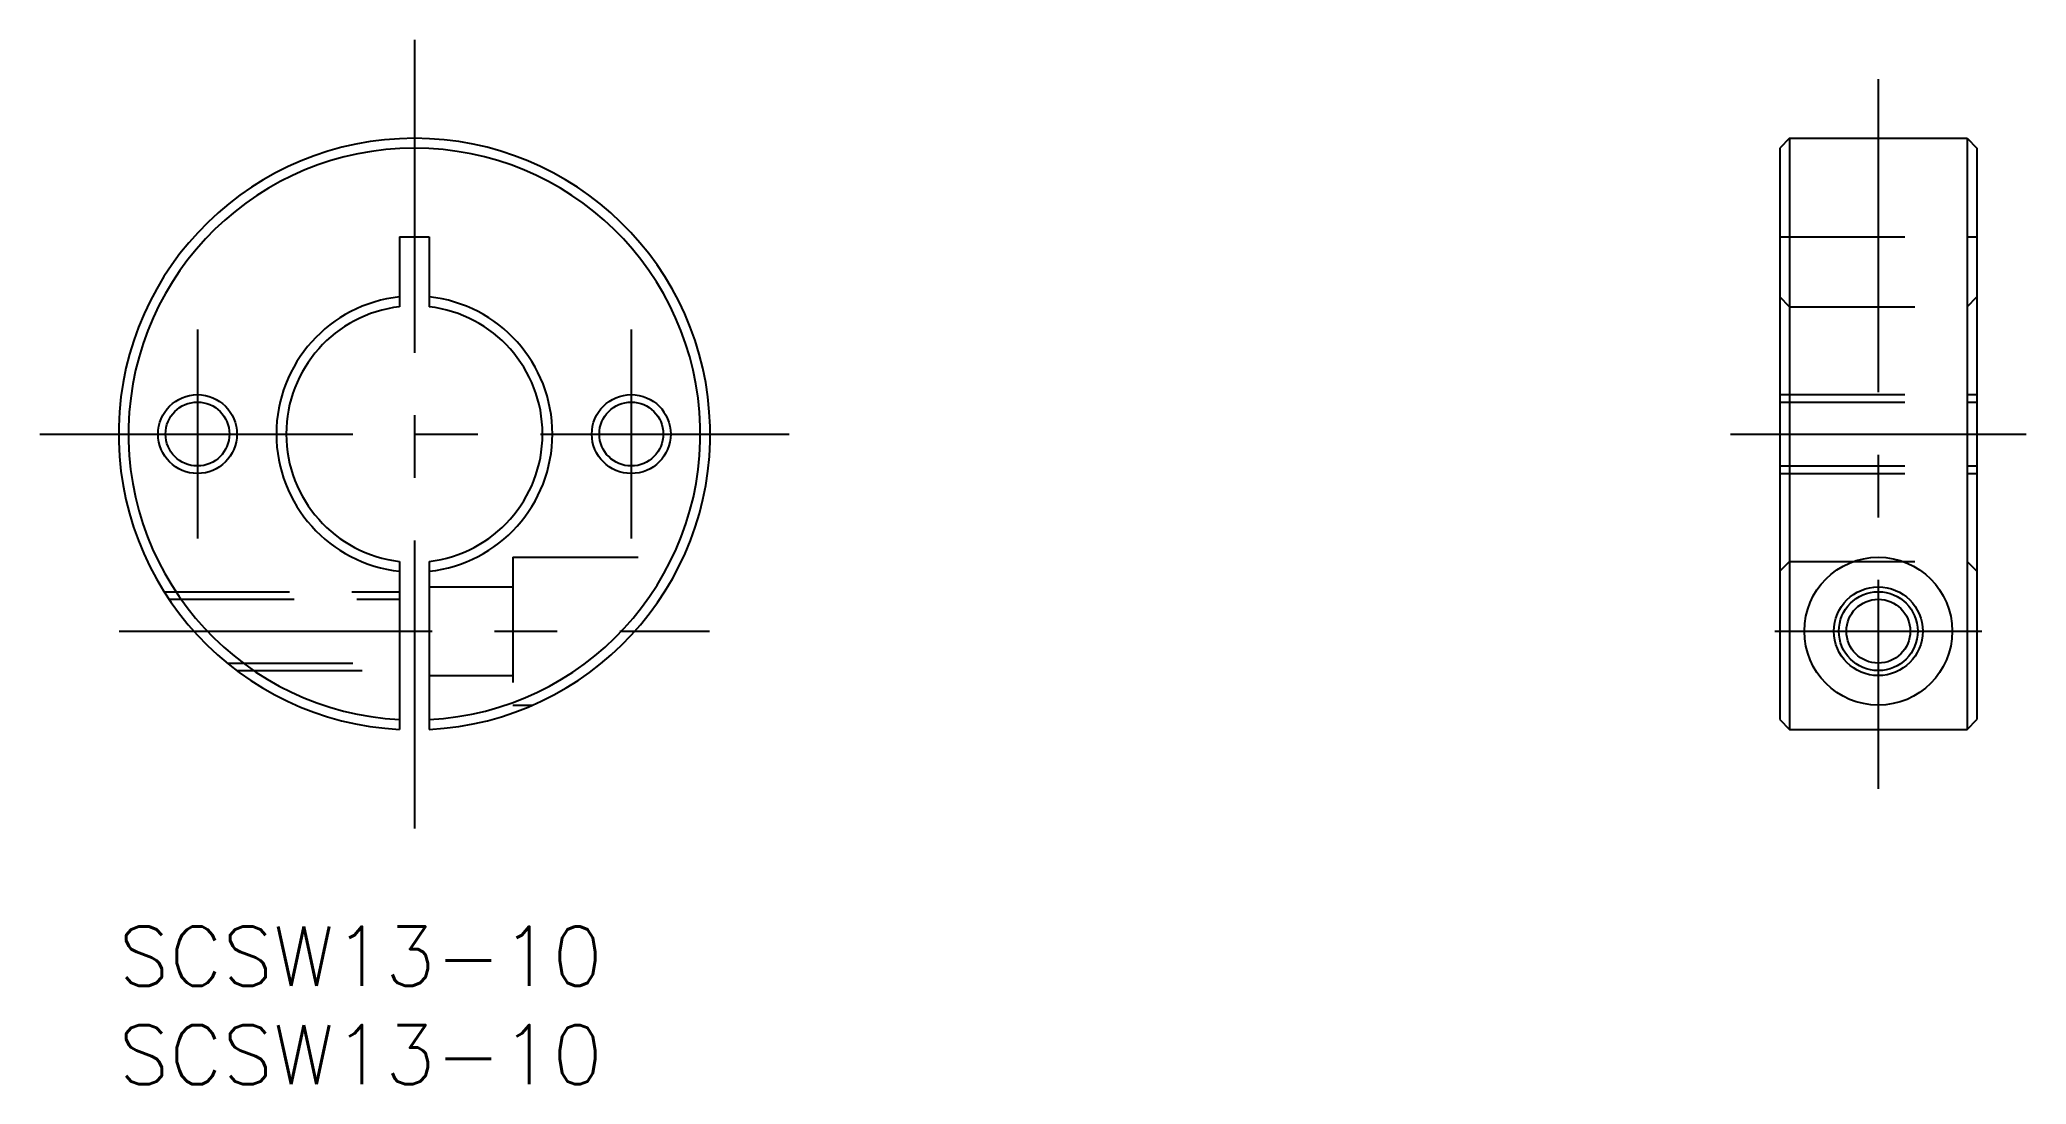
# Model space of a CAD drawing. Extents: x -4 to 97, y -8 to 45.
import ezdxf

# ---------------------------------------------------------------- set-up
doc = ezdxf.new("R2010")
doc.units = 0
doc.header["$LTSCALE"] = 0.5
doc.linetypes.add('CENTER', pattern=[50.8, 31.75, -6.35, 6.35, -6.35])
doc.linetypes.add('DASHED', pattern=[19.05, 12.7, -6.35])
for name, color, linetype in [('MSM_CENTER', 1, 'CENTER'), ('MSM_CONTINUOUS', 7, 'CONTINUOUS'), ('MSM_DASHED', 4, 'DASHED'), ('MSM_NARROW', 5, 'CONTINUOUS'), ('MSM_PART_NUMBER', 7, 'CONTINUOUS')]:
    doc.layers.add(name, color=color, linetype=linetype)
doc.styles.get("Standard").update_dxf_attribs({"font": 'txt.shx', "height": 3, "bigfont": 'bigfont.shx'})

# ---------------------------------------------------------------- blocks, each defined once
blk = doc.blocks.new('*U2')
at = {"layer": 'MSM_PART_NUMBER'}
blk.add_text('SCSW13-10', height=3, dxfattribs=at).set_placement((0, -3))
blk = doc.blocks.new('*U3')
at = {"layer": 'MSM_PART_NUMBER'}
blk.add_text('SCSW13-10', height=3, dxfattribs=at).set_placement((0, -8))

msp = doc.modelspace()

# ---------------------------------------------------------------- linework, layer by layer
at = {"layer": 'MSM_CENTER'}
for p, q in [((15, 44.98), (15, 4.98)), ((89.24, 42.98), (89.24, 6.98)), ((4, 30.28), (4, 19.68)), ((26, 30.28), (26, 19.68)), ((-4, 24.98), (34, 24.98)), ((81.74, 24.98), (96.74, 24.98)), ((0.02, 14.98), (29.97, 14.98)), ((83.99, 14.98), (94.49, 14.98))]:
    msp.add_line(p, q, dxfattribs=at)
at = {"layer": 'MSM_CONTINUOUS'}
for p, q in [((84.74, 39.98), (84.24, 39.48)), ((84.24, 39.48), (84.24, 10.5)), ((84.74, 39.98), (84.74, 10)), ((84.74, 39.98), (93.74, 39.98)), ((93.74, 39.98), (93.74, 10)), ((93.74, 39.98), (94.24, 39.48)), ((94.24, 39.48), (94.24, 10.5)), ((14.25, 34.98), (15.75, 34.98)), ((14.25, 34.98), (14.25, 31.44)), ((15.75, 34.98), (15.75, 31.44)), ((14.25, 18.52), (14.25, 10)), ((15.75, 18.52), (15.75, 10)), ((84.24, 10.5), (84.74, 10)), ((93.74, 10), (94.24, 10.5)), ((84.74, 10), (93.74, 10))]:
    msp.add_line(p, q, dxfattribs=at)
for centre, radius in [((4, 24.98), 1.62), ((26, 24.98), 1.62), ((89.24, 14.98), 3.75), ((89.24, 14.98), 2.25), ((89.24, 14.98), 1.62)]:
    msp.add_circle(centre, radius, dxfattribs=at)
for radius, start, end in [(15, 272.866, 267.134), (14.5, 272.9649, 267.0351), (7, 96.1506, 263.8494), (6.5, 96.6258, 263.3742), (7, 276.1506, 83.8494), (6.5, 276.6258, 83.3742)]:
    msp.add_arc((15, 24.98), radius, start, end, dxfattribs=at)
at = {"layer": 'MSM_DASHED'}
for p, q in [((84.24, 34.98), (94.24, 34.98)), ((84.74, 31.44), (84.24, 31.94)), ((84.74, 31.44), (93.74, 31.44)), ((93.74, 31.44), (94.24, 31.94)), ((84.24, 26.98), (94.24, 26.98)), ((84.24, 26.6), (94.24, 26.6)), ((84.24, 23.36), (94.24, 23.36)), ((84.24, 22.98), (94.24, 22.98)), ((20, 18.73), (20, 11.23)), ((20, 18.73), (28.64, 18.73)), ((84.24, 18.02), (84.74, 18.52)), ((84.74, 18.52), (93.74, 18.52)), ((93.74, 18.52), (94.24, 18.02)), ((15.75, 17.23), (20, 17.23)), ((2.31, 16.98), (14.25, 16.98)), ((2.56, 16.6), (14.25, 16.6)), ((5.52, 13.36), (14.25, 13.36)), ((6, 12.98), (14.25, 12.98)), ((15.75, 12.73), (20, 12.73)), ((20, 11.23), (20.99, 11.23))]:
    msp.add_line(p, q, dxfattribs=at)
at = {"layer": 'MSM_NARROW'}
for centre in [(4, 24.98), (26, 24.98), (89.24, 14.98)]:
    msp.add_circle(centre, 2, dxfattribs=at)

# ---------------------------------------------------------------- block references
at = {"layer": 'MSM_PART_NUMBER'}
for name in ['*U2', '*U3']:
    msp.add_blockref(name, (0, 0), dxfattribs=at)

doc.saveas('drawing.dxf')
